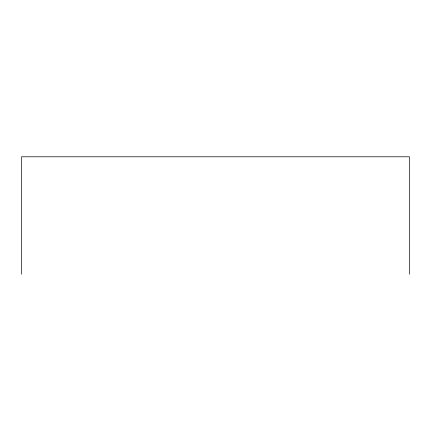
<?xml version="1.0" encoding="UTF-8"?>
<svg xmlns="http://www.w3.org/2000/svg" width="431" height="431" viewBox="0 0 431 431"><rect width="100%" height="100%" fill="white"/><g stroke="black" fill="none" stroke-linecap="round" stroke-linejoin="round"><path stroke-width="0.65" d="M409.45 274.213L409.45 156.787L21.55 156.787L21.55 274.213"/></g></svg>
